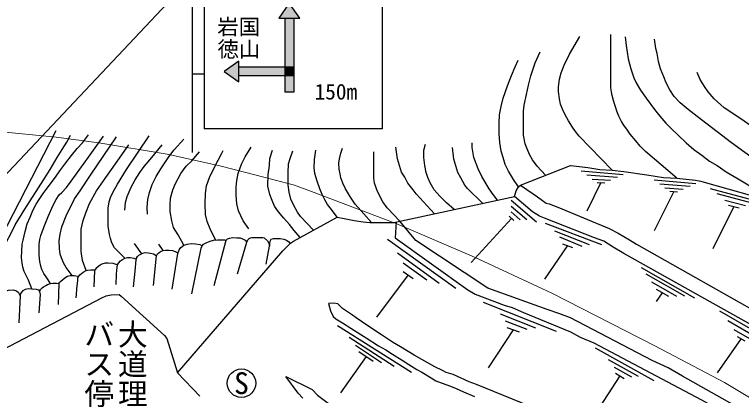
# Model space of a CAD drawing. Units: millimetres at full size, sheet at 1:1000; details may follow other scales. Extents: x 40000 to 680000, y 20000 to 380000.
# Drawn here: x 264500 to 325746, y 309588 to 341662 of the extents above; entities that cross this region are included whole.
import ezdxf
from ezdxf.enums import TextEntityAlignment as Align

# ---------------------------------------------------------------- set-up
doc = ezdxf.new("R2010")
doc.units = ezdxf.units.MM
doc.header["$LTSCALE"] = 1000
for name, color, linetype, lineweight in [('M-BGD', 7, 'Continuous', 25), ('M-BGD-EXST', 7, 'Continuous', 25), ('M-STR-HTXT', 7, 'Continuous', 13), ('M-STR-STRC', 7, 'Continuous', 25)]:
    doc.layers.add(name, color=color, linetype=linetype, lineweight=lineweight)
doc.layers.add('M-BMK-HTXT', color=7, linetype='Continuous')
doc.styles.add('@ＭＳ ゴシック', font='')
doc.styles.add('ＭＳ ゴシック', font='')
doc.styles.get('@ＭＳ ゴシック').set_extended_font_data('@MS Gothic')
doc.styles.get('ＭＳ ゴシック').set_extended_font_data('MS Gothic')

msp = doc.modelspace()

# ---------------------------------------------------------------- hatches: boundary and pattern name
at = {"layer": 'M-STR-STRC'}
for points in [[(287650, 342618), (286775, 341368), (287275, 341368), (288025, 341368), (288525, 341368)], [(288025, 341368), (287275, 341368), (287275, 337243), (288025, 337243)], [(283400, 337243), (283400, 337743), (282150, 336868), (283400, 335993), (283400, 336493)], [(287275, 337243), (283400, 337243), (283400, 336493), (287275, 336493)], [(288025, 337243), (287275, 337243), (287275, 336493), (288025, 336493)], [(288025, 336493), (287275, 336493), (287275, 335118), (288025, 335118)]]:
    msp.add_hatch(color=256, dxfattribs=at).paths.add_polyline_path(points)

# ---------------------------------------------------------------- linework, layer by layer
at = {"layer": 'M-BGD'}
for p, q in [((312252, 328496), (315774, 328188)), ((312727, 328172), (315299, 327955)), ((313160, 327814), (314700, 327714)), ((318382, 327741), (321904, 327434)), ((313905, 327506), (312720, 325115)), ((313584, 327531), (314225, 327481)), ((318857, 327417), (321429, 327201)), ((319289, 327059), (320830, 326959)), ((320035, 326751), (318405, 323461)), ((319714, 326776), (320355, 326726)), ((323102, 327027), (327631, 325808)), ((323667, 326585), (326738, 325791)), ((306337, 326041), (308486, 324220)), ((324355, 326045), (326083, 325587)), ((306355, 325522), (307649, 324413)), ((325100, 325497), (323321, 321936)), ((324650, 325619), (325550, 325374)), ((306179, 324695), (306566, 324308)), ((306346, 325056), (307112, 324387)), ((306372, 324501), (302965, 320777)), ((309218, 324089), (313942, 322298)), ((309982, 323463), (312927, 322285)), ((310408, 322937), (312288, 322160)), ((275228, 321524), (274613, 322384)), ((277029, 321791), (276655, 322340)), ((295918, 322745), (301669, 318616)), ((311085, 322210), (309155, 319368)), ((310671, 322361), (311499, 322060)), ((296760, 321606), (300283, 319056)), ((297252, 320751), (299247, 319328)), ((317303, 320375), (321792, 317808)), ((297666, 319742), (294985, 316169)), ((297252, 320039), (298081, 319444)), ((317693, 319839), (320952, 317967)), ((318157, 319148), (320285, 317939)), ((318550, 318529), (319593, 317946)), ((319072, 318238), (318550, 317487)), ((303978, 317435), (310144, 315001)), ((323896, 316713), (328536, 314019)), ((305403, 316464), (308395, 315273)), ((291710, 315475), (297954, 311550)), ((305830, 315869), (307657, 315170)), ((324606, 315911), (327497, 314215)), ((306498, 315124), (304418, 311907)), ((305986, 315312), (307009, 314937)), ((325100, 315151), (326828, 314153)), ((292706, 314494), (296474, 312048)), ((325712, 314379), (323700, 311490)), ((325388, 314564), (326036, 314194)), ((293234, 313820), (295418, 312370)), ((313413, 313606), (318369, 310858)), ((293498, 313278), (294729, 312472)), ((294114, 312875), (291974, 309807)), ((314512, 312609), (317044, 311201)), ((315023, 311956), (316482, 311143)), ((315505, 311252), (313228, 307763)), ((315140, 311478), (315870, 311026))]:
    msp.add_line(p, q, dxfattribs=at)
for points in [[(320309, 327875), (317674, 330129), (317219, 330567), (316833, 331022), (316378, 331582), (316135, 331918), (315832, 332342), (315627, 332668), (315407, 333107), (315248, 333534), (315163, 333806), (315072, 334073), (314956, 334438), (314853, 334857), (314792, 335160), (314750, 335482), (314750, 339979)], [(314846, 328559), (312063, 331433), (311758, 331824), (311509, 332176), (311176, 332703), (310899, 333215), (310657, 333693), (310504, 334123), (310407, 334573), (310331, 335182), (310325, 335578), (310408, 336214), (310546, 336747), (310803, 337386), (311260, 338321), (312126, 339816)], [(315958, 339776), (316032, 339059), (316198, 337937), (316437, 337091), (316676, 336319), (316878, 335915), (317246, 335290), (317707, 334626), (318425, 333670), (318867, 333099), (319364, 332529), (319842, 332033), (320414, 331498), (321095, 330872), (321721, 330302), (322420, 329824), (323066, 329306), (323691, 328938), (324464, 328405), (325476, 327817), (326600, 327153), (327097, 326840), (327924, 326399), (328558, 325850)], [(327162, 329234), (324920, 330862), (323706, 331790), (322011, 333066), (321254, 333669), (320576, 334216), (320081, 334763), (319703, 335310), (319390, 335910), (319194, 336404), (318934, 337095), (318764, 337707), (318634, 338371), (318530, 338814), (318412, 339583)], [(309239, 328128), (308520, 328905), (308144, 329434), (307892, 329879), (307687, 330344), (307535, 330784), (307371, 331510), (307372, 333521), (307440, 334041), (307645, 334929), (307809, 335722), (308001, 336515), (308357, 337582), (308781, 338512)], [(306950, 327143), (306538, 327764), (306116, 328473), (305846, 329032), (305662, 329630), (305508, 330167), (305385, 330888), (305339, 331627), (305339, 332516), (305355, 333209), (305493, 333929), (305677, 334620), (306031, 335651), (306384, 336525), (306676, 337261), (306937, 337829)], [(344180, 318465), (342131, 319980), (340856, 321129), (338823, 322903), (335660, 325644), (334739, 326456), (333868, 327117), (332575, 328071), (331349, 328893), (328766, 330749), (327813, 331445), (326925, 332009), (325780, 332816), (324279, 333799), (323439, 334577), (322955, 335158), (322632, 335609), (322277, 336206), (322003, 336770)], [(267985, 331861), (262296, 320903)], [(263504, 318068), (263292, 318535), (263200, 318783), (263093, 319110), (263051, 319535), (263058, 320103), (263086, 320614), (263271, 321281), (263484, 321827), (263782, 322466), (264202, 323257), (264557, 323953), (265366, 325265), (266972, 327782), (267491, 328615), (268102, 329623), (268499, 330289), (268918, 330928), (269223, 331510)], [(265960, 318575), (265675, 319307), (265318, 320033), (265198, 320397), (265133, 320756), (265093, 321175), (265133, 322324), (265218, 322653), (265383, 323391), (265573, 324036), (265812, 324605), (266052, 325150), (266331, 325694), (266586, 326087), (266905, 326597), (267170, 326936), (267862, 327859), (268404, 328608), (268830, 329177), (269306, 329792), (269777, 330372), (270221, 330860), (270737, 331532)], [(267526, 319024), (267222, 319491), (266973, 319853), (266802, 320187), (266706, 320483), (266630, 320864), (266573, 321408), (266563, 321846), (266582, 322333), (266630, 322714), (266726, 323054), (266990, 323825), (267327, 324654), (267744, 325621), (268008, 326082), (268259, 326467), (268498, 326682), (268884, 327086), (269264, 327626), (270741, 329647), (272004, 331415)], [(269358, 319685), (268850, 320349), (268614, 320761), (268452, 321174), (268349, 321498), (268290, 321955), (268260, 322618), (268331, 323173), (268481, 323797), (268850, 324725), (269559, 326158), (270031, 326821), (270886, 328133), (273084, 331364)], [(273805, 321143), (273231, 321714), (272925, 322019), (272694, 322440), (272589, 322813), (272511, 323146), (272393, 323853), (272386, 324526), (272400, 325365), (272465, 325894), (272576, 326260), (272773, 326666), (273172, 327374), (273945, 328617), (275836, 331451)], [(275691, 324857), (275673, 325451), (275736, 326099), (275863, 326685), (276097, 327342), (276439, 328027), (276836, 328675), (277486, 329679), (277955, 330264), (278757, 331156)], [(301537, 325252), (300900, 325816), (300332, 326366), (299867, 326900), (299506, 327485), (299316, 327949), (299178, 328362), (299075, 328964), (298989, 329618), (298989, 330237), (299127, 330753)], [(305182, 326041), (304822, 326499), (304500, 326993), (303877, 328024), (303555, 328668), (303211, 329634), (303060, 330472), (303060, 330858)], [(270547, 320110), (270225, 320961), (270100, 321697), (270100, 322630), (270118, 323581), (270279, 324317), (270493, 324953), (270812, 325751), (271418, 326809), (272196, 327936), (273003, 329089), (274120, 330701)], [(273789, 325188), (273861, 325837), (273988, 326332), (274321, 327116), (274673, 327748), (275052, 328364), (275422, 328868), (276062, 329624), (276945, 330678)], [(281430, 322689), (280974, 323624), (280722, 324244), (280596, 324836), (280557, 325718), (280576, 326603), (280673, 327233), (280926, 327931), (281362, 328853), (281935, 329921), (282081, 330222)], [(284246, 323627), (283767, 324293), (283372, 325125), (283226, 325729), (283163, 326457), (283163, 327123), (283229, 327698), (283339, 328269), (283614, 329052), (283930, 329670), (284439, 330488)], [(288570, 322889), (288049, 323479), (287669, 323970), (287177, 324527), (286749, 325049), (286416, 325540), (286194, 326000), (286004, 326522), (285829, 327203), (285861, 328185), (285972, 328964), (286020, 329534), (286226, 330231)], [(289690, 323506), (288592, 324661), (288351, 325014), (288026, 325579), (287786, 326129), (287645, 326708), (287560, 327315), (287546, 328346), (287589, 329100), (287716, 329551), (287957, 330187)], [(291674, 324600), (291199, 325244), (290856, 325665), (290638, 326055), (290419, 326522), (290232, 326989), (289998, 327644), (289796, 328283), (289733, 328750), (289765, 329467), (289889, 330246)], [(294562, 324152), (293941, 324886), (293203, 325705), (292799, 326286), (292385, 326981), (292147, 327474), (291982, 327899), (291926, 328254), (291863, 328633), (291832, 329153), (291887, 329500), (291982, 329981), (292132, 330415)], [(299870, 324892), (298335, 326556), (298094, 326900), (297646, 327467), (297371, 327966), (297112, 328396), (296923, 328964), (296768, 329515), (296630, 330495)], [(303925, 325769), (302652, 327015), (302449, 327295), (302105, 327915), (301847, 328362), (301675, 328913), (301520, 329480), (301399, 330478)], [(278775, 322235), (278275, 323111), (277881, 323736), (277745, 324279), (277620, 325080), (277603, 325630), (277638, 326214), (277838, 326893), (278074, 327425), (278519, 328273), (278973, 328883), (279435, 329337), (280089, 330104)], [(296950, 324260), (295884, 325381), (295525, 325880), (295080, 326771), (294830, 327455), (294765, 327926), (294776, 330088)], [(278225, 311501), (287094, 321761), (287750, 322419), (288009, 322580), (291674, 324600), (292278, 324502), (293108, 324332), (293866, 324203), (294433, 324152), (296450, 324152), (306623, 326353), (306768, 326820), (306950, 327143), (307142, 327294), (311337, 328961), (312815, 328781), (313805, 328619), (314846, 328559), (315848, 328437), (317777, 328165), (319183, 327952), (320309, 327875), (321881, 327709), (322316, 327639), (322802, 327497), (328381, 325910)], [(307142, 327294), (308196, 326567), (308552, 326306), (308985, 325996), (309283, 325789), (309544, 325725), (310268, 325433), (314597, 323649), (315360, 323259), (316312, 322700), (316904, 322321), (338985, 309865)], [(338412, 308911), (315844, 321536), (314927, 322064), (314147, 322591), (313367, 322866), (309146, 324516), (308740, 324679), (308151, 325047), (306623, 326353)], [(296661, 324197), (296563, 322861), (302686, 318477), (303321, 318120), (305752, 317182), (306439, 316984), (307380, 316585), (311333, 314958), (312165, 314509), (313303, 314016), (322373, 309218), (324044, 308306), (326095, 307107), (329637, 305147), (334501, 302390)], [(334987, 303200), (320781, 311207), (319572, 311902), (318217, 312524), (311334, 316110), (310353, 316502), (309373, 316822), (304363, 318611), (298315, 322624), (296950, 324260)], [(281312, 318833), (282335, 322663), (282445, 322762), (282623, 322836), (282897, 322888), (283215, 322873), (283504, 322858), (283711, 322774), (283924, 322652), (284020, 322557), (284065, 322496)], [(283297, 319823), (284065, 322496), (284154, 322684), (284257, 322797), (284383, 322866), (284490, 322893), (285018, 322893), (285428, 322883), (285541, 322848), (285808, 322616), (285942, 322349), (285973, 322161)], [(285697, 320645), (285973, 322161), (286046, 322589), (286126, 322757), (286314, 322791), (286871, 322797), (287193, 322750), (287408, 322657), (287614, 322510), (287728, 322397)], [(277792, 318528), (278270, 321544), (278369, 321851), (278520, 322059), (278775, 322235), (279056, 322324), (279399, 322376), (279758, 322365), (280123, 322298), (280302, 322181)], [(279431, 318158), (280233, 322002), (280302, 322181), (280420, 322325), (280691, 322470), (280977, 322585), (281264, 322674), (281596, 322704), (281851, 322699), (282205, 322684), (282335, 322663)], [(274521, 318733), (274659, 320067), (274746, 321017), (274779, 321158), (274864, 321289), (274974, 321390), (275133, 321476), (275323, 321573), (275516, 321612), (275753, 321605), (275962, 321560), (276197, 321501), (276343, 321429), (276464, 321354)], [(276204, 318858), (276464, 321354), (276540, 321511), (276680, 321625), (276856, 321733), (277029, 321791), (277218, 321830), (277488, 321834), (277814, 321782), (278042, 321707), (278202, 321615), (278270, 321544)], [(273053, 318942), (273104, 319762), (273119, 320169), (273163, 320579), (273258, 320738), (273439, 320930), (273596, 321048), (273805, 321143), (274010, 321194), (274246, 321198), (274541, 321155), (274679, 321092), (274746, 321017)], [(271201, 318726), (271275, 320101), (271353, 320209), (271446, 320351), (271614, 320498), (271713, 320574), (271880, 320657), (272151, 320741), (272391, 320745), (272784, 320726), (273035, 320633), (273163, 320579)], [(269692, 317817), (269712, 318073), (269746, 318554), (269820, 319261), (269835, 319457), (269873, 319558), (269987, 319732), (270277, 319978), (270547, 320110), (270660, 320145), (270931, 320174), (271171, 320159), (271275, 320101)], [(268236, 319022), (268290, 319100), (268367, 319178), (268584, 319381), (268811, 319535), (268971, 319625), (269066, 319660), (269177, 319682), (269358, 319685), (269535, 319685), (269816, 319621), (269873, 319558)], [(264972, 317987), (265040, 318176), (265141, 318325), (265236, 318420), (265426, 318535), (265649, 318582), (265960, 318575), (266319, 318548), (266515, 318480), (266603, 318352), (266658, 318102), (266543, 316538)], [(266603, 318352), (266714, 318530), (266815, 318652), (266930, 318740), (267127, 318848), (267289, 318936), (267526, 319024), (267715, 319044), (268040, 319051), (268237, 319024), (268169, 317237)], [(263429, 317926), (263578, 318210), (263754, 318359), (263991, 318453), (264390, 318474), (264674, 318399), (264837, 318257), (264972, 317987), (264857, 315708)], [(263543, 313445), (271857, 317809), (272213, 317981), (272643, 318067), (273322, 318089), (273495, 317949), (277138, 314641), (277332, 314391), (278225, 311501), (280115, 309541)], [(308738, 308362), (303418, 310511), (302806, 310746), (301454, 311347), (300858, 311520), (300560, 311692), (299917, 312006), (298174, 312979), (297013, 313669), (296331, 314073), (295410, 314697), (294517, 315278), (293734, 315807), (293291, 316118), (292965, 316358), (292552, 316640), (292138, 316916), (291725, 317293), (291384, 317365), (290949, 317343), (291130, 316727), (291340, 316249), (291565, 316039), (292124, 315712), (292828, 315261), (293677, 314732), (294126, 314434), (295164, 313766), (295773, 313433), (296332, 313062), (297167, 312547), (297718, 312199), (298400, 311786), (298821, 311547), (299590, 311067), (299990, 310806), (300519, 310632), (301223, 310363), (301709, 310174), (302333, 309884), (303241, 309513)], [(288793, 309368), (288404, 309776), (287354, 311176), (289590, 310087), (290038, 309621), (296109, 305027)]]:
    msp.add_lwpolyline(points, dxfattribs=at)
at = {"layer": 'M-BGD-EXST'}
msp.add_circle((283620, 310620), 1200, dxfattribs=at)
at = {"layer": 'M-STR-HTXT'}
msp.add_lwpolyline([(159722, 344039), (174855, 338771), (187039, 335599), (196632, 333703), (205930, 332325), (219569, 331137), (232241, 331103), (243788, 331885), (247831, 332194), (252524, 332317), (261114, 332008), (268012, 331341), (271605, 330857), (277364, 329914), (281802, 328925), (284739, 328165), (288087, 327281), (289533, 326772), (296706, 324038), (303260, 321233), (309782, 318209), (318502, 313746), (324331, 310681), (335458, 303985)], dxfattribs=at)
at = {"layer": 'M-STR-STRC'}
for p, q in [((279464, 347045), (279464, 330045)), ((280464, 347045), (280464, 332045)), ((295464, 347045), (295464, 332045)), ((240622, 303651), (279464, 344835)), ((287650, 342618), (286775, 341368)), ((288525, 341368), (287650, 342618)), ((286775, 341368), (288525, 341368)), ((287275, 341368), (287275, 335118)), ((288025, 341368), (288025, 335118)), ((283400, 337743), (282150, 336868)), ((283400, 335993), (283400, 337743)), ((282150, 336868), (283400, 335993)), ((288025, 337243), (283400, 337243)), ((279464, 336670), (280464, 336670)), ((288025, 336493), (283400, 336493)), ((288025, 335118), (287275, 335118)), ((295464, 332045), (280464, 332045))]:
    msp.add_line(p, q, dxfattribs=at)

# ---------------------------------------------------------------- texts
at = {"layer": 'M-BGD-EXST', "style": 'ＭＳ ゴシック'}
msp.add_text('S', height=1833, dxfattribs=at).set_placement((283620, 310620), align=Align.MIDDLE_CENTER)
at = {"layer": 'M-BMK-HTXT', "style": '@ＭＳ ゴシック'}
for s, p in [('バス停', (271604, 308505)), ('大道理', (274431, 308505))]:
    msp.add_text(s, height=1833, rotation=270, dxfattribs=at).set_placement(p, align=Align.MIDDLE_RIGHT)
at = {"layer": 'M-STR-STRC', "style": 'ＭＳ ゴシック'}
for s, p in [('岩国', (283384, 340627)), ('徳山', (283400, 338743)), ('150m', (291572, 335167))]:
    msp.add_text(s, height=1320, dxfattribs=at).set_placement(p, align=Align.MIDDLE_CENTER)

doc.saveas('drawing.dxf')
